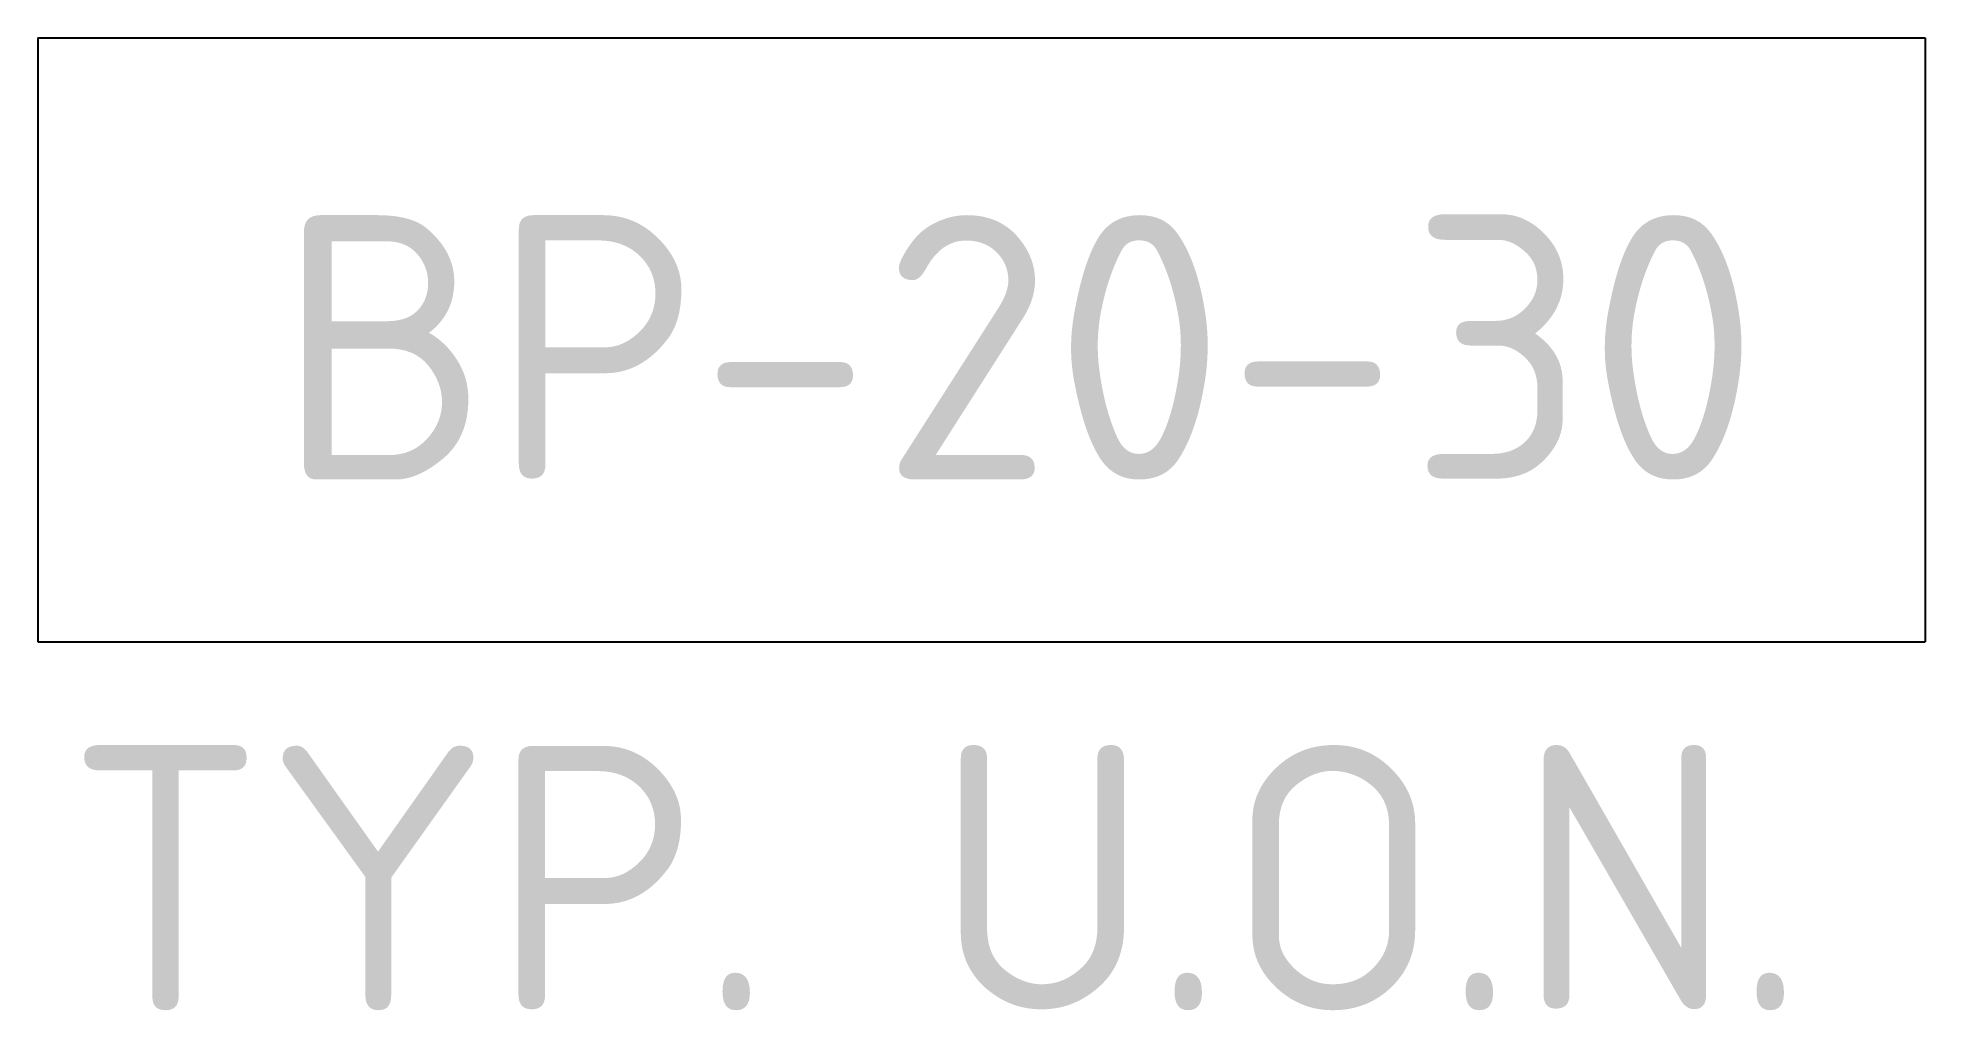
# Model space of a CAD drawing. Extents: x 1.6 to 26.6, y 10.1 to 22.9.
import ezdxf

# ---------------------------------------------------------------- set-up
doc = ezdxf.new("R2010")
doc.units = 0
doc.header["$LTSCALE"] = 10
doc.layers.get('0').update_dxf_attribs({"linetype": 'CONTINUOUS'})
doc.layers.add('TEXT', color=7, linetype='CONTINUOUS')
doc.styles.get("Standard").update_dxf_attribs({"font": 'ISO3098B.SHX'})

msp = doc.modelspace()

# ---------------------------------------------------------------- linework, layer by layer
for p, q in [((1.63, 22.945), (1.63, 14.945)), ((1.63, 22.945), (26.63, 22.945)), ((26.63, 22.945), (26.63, 14.945)), ((1.63, 14.945), (26.63, 14.945))]:
    msp.add_line(p, q)

# ---------------------------------------------------------------- texts
at = {"color": 2, "linetype": 'CONTINUOUS'}
msp.add_text('-', height=3.5, dxfattribs=at).set_placement((17.376, 17.104))
for tag, p, s in [('BP-', (4.798, 17.096), 'BP-'), ('20', (12.798, 17.096), ''), ('30', (19.798, 17.096), '')]:
    msp.add_attdef(tag, p, s, height=3.5, dxfattribs=at)
at = {"layer": 'TEXT', "color": 2, "linetype": 'CONTINUOUS'}
msp.add_text('TYP. U.O.N.', height=3.5, dxfattribs=at).set_placement((2.007, 10.069))

doc.saveas('drawing.dxf')
